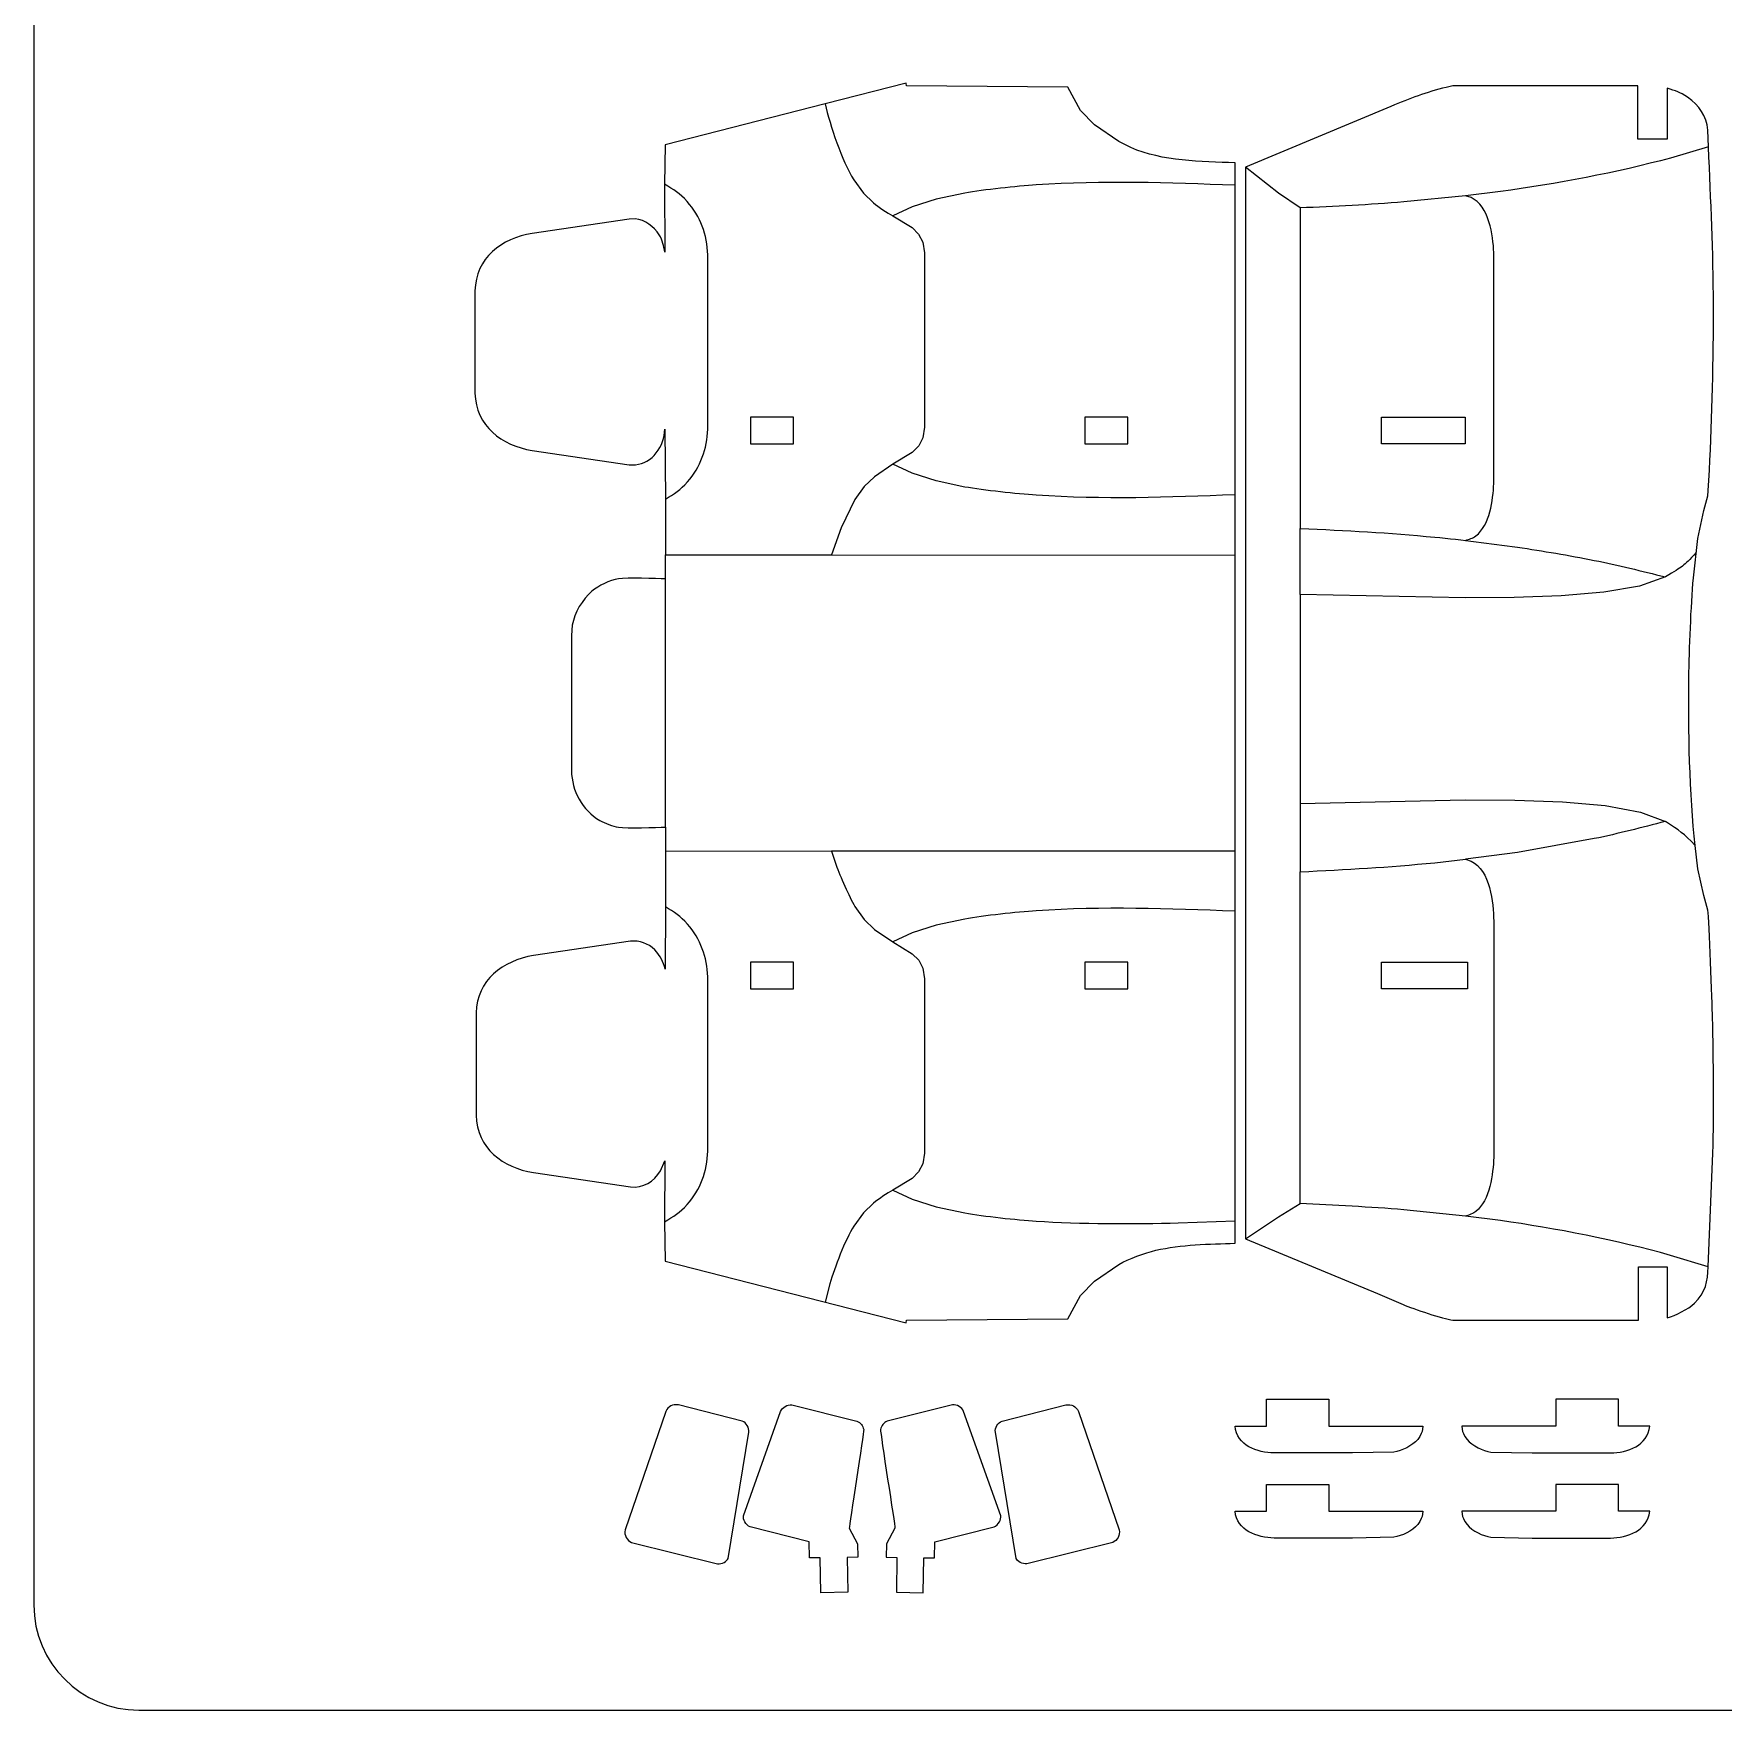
# Model space of a CAD drawing. Header units: centimetres. Extents: x -115 to 36, y 62 to 130.
# Drawn here: x -76.49 to -56.42, y 75.33 to 95.23 of the extents above; entities that cross this region are included whole.
import ezdxf

# ---------------------------------------------------------------- set-up
doc = ezdxf.new("R2010")
doc.units = ezdxf.units.CM
doc.header["$MEASUREMENT"] = 0
doc.layers.add('Camada 1', color=7, linetype='Continuous')

msp = doc.modelspace()

# ---------------------------------------------------------------- linework, layer by layer
at = {"layer": 'Camada 1', "lineweight": 9}
for points, knots in [([(-76.48531, 129.0524), (-76.48531, 129.73959), (-75.92308, 130.30186), (-75.23589, 130.30186), (-75.23589, 130.30186), (-75.23589, 130.30186), (-41.50117, 130.30186), (-41.50117, 130.30186), (-41.50117, 130.30186), (-40.81398, 130.30186), (-40.25171, 129.73959), (-40.25171, 129.0524), (-40.25171, 129.0524), (-40.25171, 129.0524), (-40.25171, 76.57619), (-40.25171, 76.57619), (-40.25171, 76.57619), (-40.25171, 75.88896), (-40.81398, 75.32674), (-41.50117, 75.32674), (-41.50117, 75.32674), (-41.50117, 75.32674), (-75.23589, 75.32674), (-75.23589, 75.32674), (-75.23589, 75.32674), (-75.92308, 75.32674), (-76.48531, 75.88896), (-76.48531, 76.57619), (-76.48531, 76.57619), (-76.48531, 76.57619), (-76.48531, 129.0524), (-76.48531, 129.0524)], [0, 0, 0, 0, 0.11111111, 0.11111111, 0.11111111, 0.11111111, 0.22222222, 0.22222222, 0.22222222, 0.22222222, 0.33333333, 0.33333333, 0.33333333, 0.33333333, 0.44444444, 0.44444444, 0.44444444, 0.44444444, 0.55555556, 0.55555556, 0.55555556, 0.55555556, 0.66666667, 0.66666667, 0.66666667, 0.66666667, 0.77777778, 0.77777778, 0.77777778, 0.77777778, 1, 1, 1, 1]), ([(-68.98219, 88.76035), (-69.09503, 88.76286), (-69.44041, 88.77798), (-69.54057, 88.76116), (-69.54057, 88.76116), (-69.6463, 88.74341), (-69.77511, 88.6821), (-69.85698, 88.6126), (-69.85698, 88.6126), (-69.9714, 88.51547), (-70.06237, 88.35833), (-70.0891, 88.21073), (-70.0891, 88.21073), (-70.0891, 88.21073), (-70.10018, 88.08835), (-70.10018, 88.08835), (-70.10018, 88.08835), (-70.10018, 88.08835), (-70.10018, 86.48426), (-70.10018, 86.48426), (-70.10018, 86.48426), (-70.09466, 86.23994), (-69.97168, 86.01549), (-69.76178, 85.89239), (-69.76178, 85.89239), (-69.70439, 85.85873), (-69.6061, 85.82249), (-69.54057, 85.81149), (-69.54057, 85.81149), (-69.44082, 85.79475), (-69.09467, 85.80976), (-68.98219, 85.81225), (-68.98219, 85.81225), (-68.98219, 85.81225), (-68.98279, 85.52908), (-68.98279, 85.52908), (-68.98279, 85.52908), (-68.98279, 85.52908), (-68.98418, 84.866), (-68.98418, 84.866), (-68.98418, 84.866), (-68.98418, 84.866), (-68.98587, 84.12434), (-68.98587, 84.12434), (-68.98587, 84.12434), (-69.01166, 84.21332), (-69.04039, 84.28487), (-69.10978, 84.35367), (-69.10978, 84.35367), (-69.19039, 84.43359), (-69.28732, 84.46763), (-69.39975, 84.45694), (-69.39975, 84.45694), (-69.39975, 84.45694), (-70.55008, 84.28753), (-70.55008, 84.28753), (-70.55008, 84.28753), (-70.91538, 84.22806), (-71.22267, 83.9974), (-71.23173, 83.60589), (-71.23173, 83.60589), (-71.23173, 83.60589), (-71.23173, 82.39157), (-71.23173, 82.39157), (-71.23173, 82.39157), (-71.22264, 81.9988), (-70.91379, 81.76914), (-70.55008, 81.70988), (-70.55008, 81.70988), (-70.55008, 81.70988), (-69.39975, 81.54047), (-69.39975, 81.54047), (-69.39975, 81.54047), (-69.24492, 81.52541), (-69.11853, 81.60224), (-69.04123, 81.73195), (-69.04123, 81.73195), (-69.04123, 81.73195), (-68.99162, 81.84909), (-68.99162, 81.84909), (-68.99162, 81.84909), (-68.99162, 81.84909), (-68.99361, 81.12663), (-68.99361, 81.12663), (-68.99361, 81.12663), (-68.99361, 81.12663), (-68.98702, 80.6577), (-68.98702, 80.6577), (-68.98702, 80.6577), (-68.98702, 80.6577), (-66.12446, 79.92539), (-66.12446, 79.92539), (-66.12446, 79.92539), (-66.12446, 79.92539), (-66.11829, 79.95846), (-66.11829, 79.95846), (-66.11829, 79.95846), (-66.11829, 79.95846), (-64.20536, 79.97423), (-64.20536, 79.97423), (-64.20536, 79.97423), (-64.20536, 79.97423), (-64.05228, 80.24919), (-64.05228, 80.24919), (-64.05228, 80.24919), (-64.05228, 80.24919), (-63.88905, 80.42198), (-63.88905, 80.42198), (-63.88905, 80.42198), (-63.88905, 80.42198), (-63.59751, 80.61998), (-63.59751, 80.61998), (-63.59751, 80.61998), (-63.47919, 80.68913), (-63.29135, 80.75623), (-63.15682, 80.78803), (-63.15682, 80.78803), (-62.86785, 80.85633), (-62.51589, 80.86199), (-62.21801, 80.871), (-62.21801, 80.871), (-62.21801, 80.871), (-62.21814, 84.81394), (-62.21814, 84.81394), (-62.21814, 84.81394), (-62.21814, 84.81394), (-62.21814, 85.52773), (-62.21814, 85.52773), (-62.21814, 85.52773), (-62.21814, 85.52773), (-62.21814, 89.75866), (-62.21814, 89.75866), (-62.21814, 89.75866), (-62.21814, 89.75866), (-62.21814, 93.43362), (-62.21814, 93.43362), (-62.21814, 93.43362), (-62.21814, 93.43362), (-62.21801, 93.7016), (-62.21801, 93.7016), (-62.21801, 93.7016), (-62.62365, 93.71377), (-63.07638, 93.71708), (-63.45428, 93.88145), (-63.45428, 93.88145), (-63.45428, 93.88145), (-63.59751, 93.95263), (-63.59751, 93.95263), (-63.59751, 93.95263), (-63.59751, 93.95263), (-63.88905, 94.15062), (-63.88905, 94.15062), (-63.88905, 94.15062), (-63.88905, 94.15062), (-64.05228, 94.32341), (-64.05228, 94.32341), (-64.05228, 94.32341), (-64.05228, 94.32341), (-64.20536, 94.59833), (-64.20536, 94.59833), (-64.20536, 94.59833), (-64.20536, 94.59833), (-66.11829, 94.61415), (-66.11829, 94.61415), (-66.11829, 94.61415), (-66.11829, 94.61415), (-66.12446, 94.64726), (-66.12446, 94.64726), (-66.12446, 94.64726), (-66.12446, 94.64726), (-67.0875, 94.40084), (-67.0875, 94.40084), (-67.0875, 94.40084), (-67.0875, 94.40084), (-68.98702, 93.91491), (-68.98702, 93.91491), (-68.98702, 93.91491), (-68.98702, 93.91491), (-68.99361, 93.44593), (-68.99361, 93.44593), (-68.99361, 93.44593), (-68.99361, 93.44593), (-68.99141, 92.63792), (-68.99141, 92.63792), (-68.99141, 92.63792), (-69.00338, 92.71568), (-69.01496, 92.7749), (-69.05869, 92.84606), (-69.05869, 92.84606), (-69.11832, 92.9431), (-69.22627, 93.0252), (-69.34182, 93.0345), (-69.34182, 93.0345), (-69.34182, 93.0345), (-69.41396, 93.03213), (-69.41396, 93.03213), (-69.41396, 93.03213), (-69.41396, 93.03213), (-70.56429, 92.86272), (-70.56429, 92.86272), (-70.56429, 92.86272), (-70.92957, 92.80322), (-71.23693, 92.57258), (-71.24599, 92.18103), (-71.24599, 92.18103), (-71.24599, 92.18103), (-71.24599, 90.96676), (-71.24599, 90.96676), (-71.24599, 90.96676), (-71.23691, 90.57404), (-70.92808, 90.3443), (-70.56429, 90.28507), (-70.56429, 90.28507), (-70.56429, 90.28507), (-69.41396, 90.11566), (-69.41396, 90.11566), (-69.41396, 90.11566), (-69.31126, 90.10668), (-69.22096, 90.13293), (-69.14247, 90.20163), (-69.14247, 90.20163), (-69.07119, 90.26402), (-69.01385, 90.36914), (-68.99729, 90.46221), (-68.99729, 90.46221), (-68.99729, 90.46221), (-68.99036, 90.53922), (-68.99036, 90.53922), (-68.99036, 90.53922), (-68.99036, 90.53922), (-68.98418, 89.7066), (-68.98418, 89.7066), (-68.98418, 89.7066), (-68.98418, 89.7066), (-68.98279, 89.04483), (-68.98279, 89.04483)], [0, 0, 0, 0, 0.01666667, 0.01666667, 0.01666667, 0.01666667, 0.03333333, 0.03333333, 0.03333333, 0.03333333, 0.05, 0.05, 0.05, 0.05, 0.06666667, 0.06666667, 0.06666667, 0.06666667, 0.08333333, 0.08333333, 0.08333333, 0.08333333, 0.1, 0.1, 0.1, 0.1, 0.11666667, 0.11666667, 0.11666667, 0.11666667, 0.13333333, 0.13333333, 0.13333333, 0.13333333, 0.15, 0.15, 0.15, 0.15, 0.16666667, 0.16666667, 0.16666667, 0.16666667, 0.18333333, 0.18333333, 0.18333333, 0.18333333, 0.2, 0.2, 0.2, 0.2, 0.21666667, 0.21666667, 0.21666667, 0.21666667, 0.23333333, 0.23333333, 0.23333333, 0.23333333, 0.25, 0.25, 0.25, 0.25, 0.26666667, 0.26666667, 0.26666667, 0.26666667, 0.28333333, 0.28333333, 0.28333333, 0.28333333, 0.3, 0.3, 0.3, 0.3, 0.31666667, 0.31666667, 0.31666667, 0.31666667, 0.33333333, 0.33333333, 0.33333333, 0.33333333, 0.35, 0.35, 0.35, 0.35, 0.36666667, 0.36666667, 0.36666667, 0.36666667, 0.38333333, 0.38333333, 0.38333333, 0.38333333, 0.4, 0.4, 0.4, 0.4, 0.41666667, 0.41666667, 0.41666667, 0.41666667, 0.43333333, 0.43333333, 0.43333333, 0.43333333, 0.45, 0.45, 0.45, 0.45, 0.46666667, 0.46666667, 0.46666667, 0.46666667, 0.48333333, 0.48333333, 0.48333333, 0.48333333, 0.5, 0.5, 0.5, 0.5, 0.51666667, 0.51666667, 0.51666667, 0.51666667, 0.53333333, 0.53333333, 0.53333333, 0.53333333, 0.55, 0.55, 0.55, 0.55, 0.56666667, 0.56666667, 0.56666667, 0.56666667, 0.58333333, 0.58333333, 0.58333333, 0.58333333, 0.6, 0.6, 0.6, 0.6, 0.61666667, 0.61666667, 0.61666667, 0.61666667, 0.63333333, 0.63333333, 0.63333333, 0.63333333, 0.65, 0.65, 0.65, 0.65, 0.66666667, 0.66666667, 0.66666667, 0.66666667, 0.68333333, 0.68333333, 0.68333333, 0.68333333, 0.7, 0.7, 0.7, 0.7, 0.71666667, 0.71666667, 0.71666667, 0.71666667, 0.73333333, 0.73333333, 0.73333333, 0.73333333, 0.75, 0.75, 0.75, 0.75, 0.76666667, 0.76666667, 0.76666667, 0.76666667, 0.78333333, 0.78333333, 0.78333333, 0.78333333, 0.8, 0.8, 0.8, 0.8, 0.81666667, 0.81666667, 0.81666667, 0.81666667, 0.83333333, 0.83333333, 0.83333333, 0.83333333, 0.85, 0.85, 0.85, 0.85, 0.86666667, 0.86666667, 0.86666667, 0.86666667, 0.88333333, 0.88333333, 0.88333333, 0.88333333, 0.9, 0.9, 0.9, 0.9, 0.91666667, 0.91666667, 0.91666667, 0.91666667, 0.93333333, 0.93333333, 0.93333333, 0.93333333, 0.95, 0.95, 0.95, 0.95, 0.96666667, 0.96666667, 0.96666667, 0.96666667, 1, 1, 1, 1]), ([(-62.09309, 80.92526), (-62.09309, 80.92526), (-62.09309, 93.64739), (-62.09309, 93.64739), (-62.09309, 93.64739), (-62.09309, 93.64739), (-60.36641, 94.36997), (-60.36641, 94.36997), (-60.36641, 94.36997), (-60.14355, 94.46656), (-59.94665, 94.53837), (-59.71051, 94.59613), (-59.71051, 94.59613), (-59.71051, 94.59613), (-59.63156, 94.61415), (-59.63156, 94.61415), (-59.63156, 94.61415), (-59.63156, 94.61415), (-57.43247, 94.61415), (-57.43247, 94.61415), (-57.43247, 94.61415), (-57.43247, 94.61415), (-57.43247, 93.98193), (-57.43247, 93.98193), (-57.43247, 93.98193), (-57.43247, 93.98193), (-57.08706, 93.98193), (-57.08706, 93.98193), (-57.08706, 93.98193), (-57.08706, 93.98193), (-57.08706, 94.5859), (-57.08706, 94.5859), (-57.08706, 94.5859), (-56.97948, 94.55279), (-56.93854, 94.54378), (-56.84284, 94.47848), (-56.84284, 94.47848), (-56.70557, 94.38477), (-56.61998, 94.25736), (-56.60277, 94.09002), (-56.60277, 94.09002), (-56.60277, 94.09002), (-56.59452, 93.8897), (-56.59452, 93.8897), (-56.59452, 93.8897), (-56.56797, 93.24395), (-56.53726, 92.65327), (-56.53595, 92.01082), (-56.53595, 92.01082), (-56.53464, 91.37146), (-56.54919, 90.6893), (-56.58429, 90.05121), (-56.58429, 90.05121), (-56.58429, 90.05121), (-56.60277, 89.74796), (-56.60277, 89.74796), (-56.60277, 89.74796), (-56.60277, 89.74796), (-56.64924, 89.5709), (-56.64924, 89.5709), (-56.64924, 89.5709), (-56.64924, 89.5709), (-56.72067, 89.23952), (-56.72067, 89.23952), (-56.72067, 89.23952), (-56.72067, 89.23952), (-56.77416, 88.77169), (-56.77416, 88.77169), (-56.77416, 88.77169), (-56.8036, 88.43955), (-56.82267, 87.92093), (-56.82741, 87.58511), (-56.82741, 87.58511), (-56.83574, 86.99426), (-56.82149, 86.1794), (-56.75289, 85.59459), (-56.75289, 85.59459), (-56.75289, 85.59459), (-56.72029, 85.31629), (-56.72029, 85.31629), (-56.72029, 85.31629), (-56.72029, 85.31629), (-56.64924, 85.0017), (-56.64924, 85.0017), (-56.64924, 85.0017), (-56.64924, 85.0017), (-56.60277, 84.82464), (-56.60277, 84.82464), (-56.60277, 84.82464), (-56.58539, 84.71596), (-56.55109, 83.72277), (-56.54691, 83.55032), (-56.54691, 83.55032), (-56.53481, 83.04924), (-56.52864, 82.43948), (-56.54285, 81.94052), (-56.54285, 81.94052), (-56.54285, 81.94052), (-56.59829, 80.59206), (-56.59829, 80.59206), (-56.59829, 80.59206), (-56.60542, 80.41832), (-56.62691, 80.28294), (-56.76122, 80.15818), (-56.76122, 80.15818), (-56.83781, 80.08701), (-56.98637, 80.0158), (-57.08634, 79.98383), (-57.08634, 79.98383), (-57.08634, 79.98383), (-57.08634, 80.59067), (-57.08634, 80.59067), (-57.08634, 80.59067), (-57.08634, 80.59067), (-57.42718, 80.59067), (-57.42718, 80.59067), (-57.42718, 80.59067), (-57.42718, 80.59067), (-57.42718, 79.95846), (-57.42718, 79.95846), (-57.42718, 79.95846), (-57.42718, 79.95846), (-59.63152, 79.95846), (-59.63152, 79.95846), (-59.63152, 79.95846), (-59.74667, 79.97144), (-60.10249, 80.09391), (-60.22242, 80.14216), (-60.22242, 80.14216), (-60.22242, 80.14216), (-60.52677, 80.27427), (-60.52677, 80.27427), (-60.52677, 80.27427), (-60.52677, 80.27427), (-62.09309, 80.92526), (-62.09309, 80.92526)], [0, 0, 0, 0, 0.02857143, 0.02857143, 0.02857143, 0.02857143, 0.05714286, 0.05714286, 0.05714286, 0.05714286, 0.08571429, 0.08571429, 0.08571429, 0.08571429, 0.11428571, 0.11428571, 0.11428571, 0.11428571, 0.14285714, 0.14285714, 0.14285714, 0.14285714, 0.17142857, 0.17142857, 0.17142857, 0.17142857, 0.2, 0.2, 0.2, 0.2, 0.22857143, 0.22857143, 0.22857143, 0.22857143, 0.25714286, 0.25714286, 0.25714286, 0.25714286, 0.28571429, 0.28571429, 0.28571429, 0.28571429, 0.31428571, 0.31428571, 0.31428571, 0.31428571, 0.34285714, 0.34285714, 0.34285714, 0.34285714, 0.37142857, 0.37142857, 0.37142857, 0.37142857, 0.4, 0.4, 0.4, 0.4, 0.42857143, 0.42857143, 0.42857143, 0.42857143, 0.45714286, 0.45714286, 0.45714286, 0.45714286, 0.48571429, 0.48571429, 0.48571429, 0.48571429, 0.51428571, 0.51428571, 0.51428571, 0.51428571, 0.54285714, 0.54285714, 0.54285714, 0.54285714, 0.57142857, 0.57142857, 0.57142857, 0.57142857, 0.6, 0.6, 0.6, 0.6, 0.62857143, 0.62857143, 0.62857143, 0.62857143, 0.65714286, 0.65714286, 0.65714286, 0.65714286, 0.68571429, 0.68571429, 0.68571429, 0.68571429, 0.71428571, 0.71428571, 0.71428571, 0.71428571, 0.74285714, 0.74285714, 0.74285714, 0.74285714, 0.77142857, 0.77142857, 0.77142857, 0.77142857, 0.8, 0.8, 0.8, 0.8, 0.82857143, 0.82857143, 0.82857143, 0.82857143, 0.85714286, 0.85714286, 0.85714286, 0.85714286, 0.88571429, 0.88571429, 0.88571429, 0.88571429, 0.91428571, 0.91428571, 0.91428571, 0.91428571, 0.94285714, 0.94285714, 0.94285714, 0.94285714, 1, 1, 1, 1]), ([(-67.46158, 90.68186), (-67.46158, 90.68186), (-67.46158, 90.36326), (-67.46158, 90.36326), (-67.46158, 90.36326), (-67.46158, 90.36326), (-67.97137, 90.36326), (-67.97137, 90.36326), (-67.97137, 90.36326), (-67.97137, 90.36326), (-67.97137, 90.68186), (-67.97137, 90.68186), (-67.97137, 90.68186), (-67.97137, 90.68186), (-67.46158, 90.68186), (-67.46158, 90.68186)], [0, 0, 0, 0, 0.2, 0.2, 0.2, 0.2, 0.4, 0.4, 0.4, 0.4, 0.6, 0.6, 0.6, 0.6, 1, 1, 1, 1]), ([(-63.49242, 90.68186), (-63.49242, 90.68186), (-63.49242, 90.36326), (-63.49242, 90.36326), (-63.49242, 90.36326), (-63.49242, 90.36326), (-64.00221, 90.36326), (-64.00221, 90.36326), (-64.00221, 90.36326), (-64.00221, 90.36326), (-64.00221, 90.68186), (-64.00221, 90.68186), (-64.00221, 90.68186), (-64.00221, 90.68186), (-63.49242, 90.68186), (-63.49242, 90.68186)], [0, 0, 0, 0, 0.2, 0.2, 0.2, 0.2, 0.4, 0.4, 0.4, 0.4, 0.6, 0.6, 0.6, 0.6, 1, 1, 1, 1]), ([(-59.48579, 90.36326), (-59.48579, 90.36326), (-59.48579, 90.68186), (-59.48579, 90.68186), (-59.48579, 90.68186), (-59.48579, 90.68186), (-60.47737, 90.68186), (-60.47737, 90.68186), (-60.47737, 90.68186), (-60.47737, 90.68186), (-60.47737, 90.36326), (-60.47737, 90.36326), (-60.47737, 90.36326), (-60.47737, 90.36326), (-59.48579, 90.36326), (-59.48579, 90.36326)], [0, 0, 0, 0, 0.2, 0.2, 0.2, 0.2, 0.4, 0.4, 0.4, 0.4, 0.6, 0.6, 0.6, 0.6, 1, 1, 1, 1]), ([(-67.46158, 83.89078), (-67.46158, 83.89078), (-67.97137, 83.89078), (-67.97137, 83.89078), (-67.97137, 83.89078), (-67.97137, 83.89078), (-67.97137, 84.20939), (-67.97137, 84.20939), (-67.97137, 84.20939), (-67.97137, 84.20939), (-67.46158, 84.20939), (-67.46158, 84.20939), (-67.46158, 84.20939), (-67.46158, 84.20939), (-67.46158, 83.89078), (-67.46158, 83.89078)], [0, 0, 0, 0, 0.2, 0.2, 0.2, 0.2, 0.4, 0.4, 0.4, 0.4, 0.6, 0.6, 0.6, 0.6, 1, 1, 1, 1]), ([(-64.00221, 83.89078), (-64.00221, 83.89078), (-64.00221, 84.20939), (-64.00221, 84.20939), (-64.00221, 84.20939), (-64.00221, 84.20939), (-63.49242, 84.20939), (-63.49242, 84.20939), (-63.49242, 84.20939), (-63.49242, 84.20939), (-63.49242, 83.89078), (-63.49242, 83.89078), (-63.49242, 83.89078), (-63.49242, 83.89078), (-64.00221, 83.89078), (-64.00221, 83.89078)], [0, 0, 0, 0, 0.2, 0.2, 0.2, 0.2, 0.4, 0.4, 0.4, 0.4, 0.6, 0.6, 0.6, 0.6, 1, 1, 1, 1]), ([(-60.47737, 83.89078), (-60.47737, 83.89078), (-59.45784, 83.89078), (-59.45784, 83.89078), (-59.45784, 83.89078), (-59.45784, 83.89078), (-59.45784, 84.20939), (-59.45784, 84.20939), (-59.45784, 84.20939), (-59.45784, 84.20939), (-60.47737, 84.20939), (-60.47737, 84.20939), (-60.47737, 84.20939), (-60.47737, 84.20939), (-60.47737, 83.89078), (-60.47737, 83.89078)], [0, 0, 0, 0, 0.2, 0.2, 0.2, 0.2, 0.4, 0.4, 0.4, 0.4, 0.6, 0.6, 0.6, 0.6, 1, 1, 1, 1]), ([(-68.36506, 77.06421), (-68.36506, 77.06421), (-69.3865, 77.31976), (-69.3865, 77.31976), (-69.3865, 77.31976), (-69.4377, 77.34194), (-69.47798, 77.40456), (-69.46334, 77.46925), (-69.46334, 77.46925), (-69.46334, 77.46925), (-68.97934, 78.87399), (-68.97934, 78.87399), (-68.97934, 78.87399), (-68.94923, 78.93603), (-68.89781, 78.96094), (-68.82985, 78.95083), (-68.82985, 78.95083), (-68.82985, 78.95083), (-68.07213, 78.76011), (-68.07213, 78.76011), (-68.07213, 78.76011), (-68.02096, 78.73989), (-67.98649, 78.68162), (-67.99229, 78.62703), (-67.99229, 78.62703), (-67.99229, 78.62703), (-68.23908, 77.12895), (-68.23908, 77.12895), (-68.23908, 77.12895), (-68.25291, 77.09631), (-68.31207, 77.05812), (-68.36506, 77.06421)], [0, 0, 0, 0, 0.11111111, 0.11111111, 0.11111111, 0.11111111, 0.22222222, 0.22222222, 0.22222222, 0.22222222, 0.33333333, 0.33333333, 0.33333333, 0.33333333, 0.44444444, 0.44444444, 0.44444444, 0.44444444, 0.55555556, 0.55555556, 0.55555556, 0.55555556, 0.66666667, 0.66666667, 0.66666667, 0.66666667, 0.77777778, 0.77777778, 0.77777778, 0.77777778, 1, 1, 1, 1]), ([(-67.97634, 77.50283), (-67.97634, 77.50283), (-67.27423, 77.32479), (-67.27423, 77.32479), (-67.27423, 77.32479), (-67.27423, 77.32479), (-67.27127, 77.13559), (-67.27127, 77.13559), (-67.27127, 77.13559), (-67.27127, 77.13559), (-67.14385, 77.13767), (-67.14385, 77.13767), (-67.14385, 77.13767), (-67.14385, 77.13767), (-67.13692, 76.7218), (-67.13692, 76.7218), (-67.13692, 76.7218), (-67.13692, 76.7218), (-66.81836, 76.72709), (-66.81836, 76.72709), (-66.81836, 76.72709), (-66.81836, 76.72709), (-66.82402, 77.14025), (-66.82402, 77.14025), (-66.82402, 77.14025), (-66.82402, 77.14025), (-66.69656, 77.14376), (-66.69656, 77.14376), (-66.69656, 77.14376), (-66.69656, 77.14376), (-66.70041, 77.30285), (-66.70041, 77.30285), (-66.70041, 77.30285), (-66.70041, 77.30285), (-66.79983, 77.48714), (-66.79983, 77.48714), (-66.79983, 77.48714), (-66.80381, 77.50972), (-66.62138, 78.62546), (-66.62878, 78.6598), (-66.62878, 78.6598), (-66.63795, 78.70209), (-66.66684, 78.74332), (-66.70802, 78.7596), (-66.70802, 78.7596), (-66.70802, 78.7596), (-67.48203, 78.95328), (-67.48203, 78.95328), (-67.48203, 78.95328), (-67.53933, 78.95793), (-67.59169, 78.9252), (-67.61511, 78.87344), (-67.61511, 78.87344), (-67.61511, 78.87344), (-68.05614, 77.63591), (-68.05614, 77.63591), (-68.05614, 77.63591), (-68.06485, 77.59189), (-68.03001, 77.52617), (-67.97634, 77.50283)], [0, 0, 0, 0, 0.0625, 0.0625, 0.0625, 0.0625, 0.125, 0.125, 0.125, 0.125, 0.1875, 0.1875, 0.1875, 0.1875, 0.25, 0.25, 0.25, 0.25, 0.3125, 0.3125, 0.3125, 0.3125, 0.375, 0.375, 0.375, 0.375, 0.4375, 0.4375, 0.4375, 0.4375, 0.5, 0.5, 0.5, 0.5, 0.5625, 0.5625, 0.5625, 0.5625, 0.625, 0.625, 0.625, 0.625, 0.6875, 0.6875, 0.6875, 0.6875, 0.75, 0.75, 0.75, 0.75, 0.8125, 0.8125, 0.8125, 0.8125, 0.875, 0.875, 0.875, 0.875, 1, 1, 1, 1]), ([(-65.08077, 77.50283), (-65.08077, 77.50283), (-65.78288, 77.32479), (-65.78288, 77.32479), (-65.78288, 77.32479), (-65.78288, 77.32479), (-65.78584, 77.13559), (-65.78584, 77.13559), (-65.78584, 77.13559), (-65.78584, 77.13559), (-65.91326, 77.13767), (-65.91326, 77.13767), (-65.91326, 77.13767), (-65.91326, 77.13767), (-65.92019, 76.7218), (-65.92019, 76.7218), (-65.92019, 76.7218), (-65.92019, 76.7218), (-66.23875, 76.72709), (-66.23875, 76.72709), (-66.23875, 76.72709), (-66.23875, 76.72709), (-66.23309, 77.14025), (-66.23309, 77.14025), (-66.23309, 77.14025), (-66.23309, 77.14025), (-66.36055, 77.14376), (-66.36055, 77.14376), (-66.36055, 77.14376), (-66.36055, 77.14376), (-66.3567, 77.30285), (-66.3567, 77.30285), (-66.3567, 77.30285), (-66.3567, 77.30285), (-66.25728, 77.48714), (-66.25728, 77.48714), (-66.25728, 77.48714), (-66.2533, 77.50972), (-66.43573, 78.62546), (-66.42833, 78.6598), (-66.42833, 78.6598), (-66.41916, 78.70209), (-66.39027, 78.74332), (-66.34909, 78.7596), (-66.34909, 78.7596), (-66.34909, 78.7596), (-65.57508, 78.95328), (-65.57508, 78.95328), (-65.57508, 78.95328), (-65.51778, 78.95793), (-65.46542, 78.9252), (-65.442, 78.87344), (-65.442, 78.87344), (-65.442, 78.87344), (-65.00097, 77.63591), (-65.00097, 77.63591), (-65.00097, 77.63591), (-64.99226, 77.59189), (-65.0271, 77.52617), (-65.08077, 77.50283)], [0, 0, 0, 0, 0.0625, 0.0625, 0.0625, 0.0625, 0.125, 0.125, 0.125, 0.125, 0.1875, 0.1875, 0.1875, 0.1875, 0.25, 0.25, 0.25, 0.25, 0.3125, 0.3125, 0.3125, 0.3125, 0.375, 0.375, 0.375, 0.375, 0.4375, 0.4375, 0.4375, 0.4375, 0.5, 0.5, 0.5, 0.5, 0.5625, 0.5625, 0.5625, 0.5625, 0.625, 0.625, 0.625, 0.625, 0.6875, 0.6875, 0.6875, 0.6875, 0.75, 0.75, 0.75, 0.75, 0.8125, 0.8125, 0.8125, 0.8125, 0.875, 0.875, 0.875, 0.875, 1, 1, 1, 1]), ([(-64.69205, 77.06421), (-64.69205, 77.06421), (-63.67061, 77.31976), (-63.67061, 77.31976), (-63.67061, 77.31976), (-63.61941, 77.34194), (-63.57913, 77.40456), (-63.59377, 77.46925), (-63.59377, 77.46925), (-63.59377, 77.46925), (-64.07777, 78.87399), (-64.07777, 78.87399), (-64.07777, 78.87399), (-64.10788, 78.93603), (-64.1593, 78.96094), (-64.22726, 78.95083), (-64.22726, 78.95083), (-64.22726, 78.95083), (-64.98498, 78.76011), (-64.98498, 78.76011), (-64.98498, 78.76011), (-65.03615, 78.73989), (-65.07062, 78.68162), (-65.06482, 78.62703), (-65.06482, 78.62703), (-65.06482, 78.62703), (-64.81803, 77.12895), (-64.81803, 77.12895), (-64.81803, 77.12895), (-64.8042, 77.09631), (-64.74504, 77.05812), (-64.69205, 77.06421)], [0, 0, 0, 0, 0.11111111, 0.11111111, 0.11111111, 0.11111111, 0.22222222, 0.22222222, 0.22222222, 0.22222222, 0.33333333, 0.33333333, 0.33333333, 0.33333333, 0.44444444, 0.44444444, 0.44444444, 0.44444444, 0.55555556, 0.55555556, 0.55555556, 0.55555556, 0.66666667, 0.66666667, 0.66666667, 0.66666667, 0.77777778, 0.77777778, 0.77777778, 0.77777778, 1, 1, 1, 1]), ([(-60.02202, 78.57839), (-59.99456, 78.63383), (-59.99249, 78.63891), (-59.98662, 78.70031), (-59.98662, 78.70031), (-59.98662, 78.70031), (-61.1024, 78.70031), (-61.1024, 78.70031), (-61.1024, 78.70031), (-61.1024, 78.70031), (-61.1024, 79.01891), (-61.1024, 79.01891), (-61.1024, 79.01891), (-61.1024, 79.01891), (-61.84622, 79.01891), (-61.84622, 79.01891), (-61.84622, 79.01891), (-61.84622, 79.01891), (-61.84622, 78.70031), (-61.84622, 78.70031), (-61.84622, 78.70031), (-61.84622, 78.70031), (-62.21814, 78.70031), (-62.21814, 78.70031), (-62.21814, 78.70031), (-62.19614, 78.46961), (-61.95275, 78.38394), (-61.75327, 78.38171), (-61.75327, 78.38171), (-61.75327, 78.38171), (-60.82343, 78.38171), (-60.82343, 78.38171), (-60.82343, 78.38171), (-60.82343, 78.38171), (-60.33119, 78.39258), (-60.33119, 78.39258), (-60.33119, 78.39258), (-60.23975, 78.40392), (-60.11177, 78.46609), (-60.04891, 78.54101), (-60.04891, 78.54101), (-60.04891, 78.54101), (-60.02202, 78.57839), (-60.02202, 78.57839)], [0, 0, 0, 0, 0.08333333, 0.08333333, 0.08333333, 0.08333333, 0.16666667, 0.16666667, 0.16666667, 0.16666667, 0.25, 0.25, 0.25, 0.25, 0.33333333, 0.33333333, 0.33333333, 0.33333333, 0.41666667, 0.41666667, 0.41666667, 0.41666667, 0.5, 0.5, 0.5, 0.5, 0.58333333, 0.58333333, 0.58333333, 0.58333333, 0.66666667, 0.66666667, 0.66666667, 0.66666667, 0.75, 0.75, 0.75, 0.75, 0.83333333, 0.83333333, 0.83333333, 0.83333333, 1, 1, 1, 1]), ([(-59.48928, 78.57839), (-59.51674, 78.63383), (-59.51881, 78.63891), (-59.52468, 78.70031), (-59.52468, 78.70031), (-59.52468, 78.70031), (-58.4089, 78.70031), (-58.4089, 78.70031), (-58.4089, 78.70031), (-58.4089, 78.70031), (-58.4089, 79.01891), (-58.4089, 79.01891), (-58.4089, 79.01891), (-58.4089, 79.01891), (-57.66508, 79.01891), (-57.66508, 79.01891), (-57.66508, 79.01891), (-57.66508, 79.01891), (-57.66508, 78.70031), (-57.66508, 78.70031), (-57.66508, 78.70031), (-57.66508, 78.70031), (-57.29316, 78.70031), (-57.29316, 78.70031), (-57.29316, 78.70031), (-57.31516, 78.46961), (-57.55855, 78.38394), (-57.75803, 78.38171), (-57.75803, 78.38171), (-57.75803, 78.38171), (-58.68787, 78.38171), (-58.68787, 78.38171), (-58.68787, 78.38171), (-58.68787, 78.38171), (-59.18011, 78.39258), (-59.18011, 78.39258), (-59.18011, 78.39258), (-59.27155, 78.40392), (-59.39953, 78.46609), (-59.46239, 78.54101), (-59.46239, 78.54101), (-59.46239, 78.54101), (-59.48928, 78.57839), (-59.48928, 78.57839)], [0, 0, 0, 0, 0.08333333, 0.08333333, 0.08333333, 0.08333333, 0.16666667, 0.16666667, 0.16666667, 0.16666667, 0.25, 0.25, 0.25, 0.25, 0.33333333, 0.33333333, 0.33333333, 0.33333333, 0.41666667, 0.41666667, 0.41666667, 0.41666667, 0.5, 0.5, 0.5, 0.5, 0.58333333, 0.58333333, 0.58333333, 0.58333333, 0.66666667, 0.66666667, 0.66666667, 0.66666667, 0.75, 0.75, 0.75, 0.75, 0.83333333, 0.83333333, 0.83333333, 0.83333333, 1, 1, 1, 1]), ([(-60.02202, 77.56777), (-59.99457, 77.62318), (-59.9925, 77.62831), (-59.98662, 77.68969), (-59.98662, 77.68969), (-59.98662, 77.68969), (-61.1024, 77.68969), (-61.1024, 77.68969), (-61.1024, 77.68969), (-61.1024, 77.68969), (-61.1024, 78.00829), (-61.1024, 78.00829), (-61.1024, 78.00829), (-61.1024, 78.00829), (-61.84622, 78.00829), (-61.84622, 78.00829), (-61.84622, 78.00829), (-61.84622, 78.00829), (-61.84622, 77.68969), (-61.84622, 77.68969), (-61.84622, 77.68969), (-61.84622, 77.68969), (-62.21814, 77.68969), (-62.21814, 77.68969), (-62.21814, 77.68969), (-62.19611, 77.45902), (-61.95277, 77.37334), (-61.75327, 77.37108), (-61.75327, 77.37108), (-61.75327, 77.37108), (-60.82343, 77.37108), (-60.82343, 77.37108), (-60.82343, 77.37108), (-60.82343, 77.37108), (-60.33119, 77.38195), (-60.33119, 77.38195), (-60.33119, 77.38195), (-60.23973, 77.39333), (-60.11177, 77.4555), (-60.04891, 77.53039), (-60.04891, 77.53039), (-60.04891, 77.53039), (-60.02202, 77.56777), (-60.02202, 77.56777)], [0, 0, 0, 0, 0.08333333, 0.08333333, 0.08333333, 0.08333333, 0.16666667, 0.16666667, 0.16666667, 0.16666667, 0.25, 0.25, 0.25, 0.25, 0.33333333, 0.33333333, 0.33333333, 0.33333333, 0.41666667, 0.41666667, 0.41666667, 0.41666667, 0.5, 0.5, 0.5, 0.5, 0.58333333, 0.58333333, 0.58333333, 0.58333333, 0.66666667, 0.66666667, 0.66666667, 0.66666667, 0.75, 0.75, 0.75, 0.75, 0.83333333, 0.83333333, 0.83333333, 0.83333333, 1, 1, 1, 1]), ([(-59.48928, 77.56777), (-59.51673, 77.62318), (-59.5188, 77.62831), (-59.52468, 77.68969), (-59.52468, 77.68969), (-59.52468, 77.68969), (-58.4089, 77.68969), (-58.4089, 77.68969), (-58.4089, 77.68969), (-58.4089, 77.68969), (-58.4089, 78.00829), (-58.4089, 78.00829), (-58.4089, 78.00829), (-58.4089, 78.00829), (-57.66508, 78.00829), (-57.66508, 78.00829), (-57.66508, 78.00829), (-57.66508, 78.00829), (-57.66508, 77.68969), (-57.66508, 77.68969), (-57.66508, 77.68969), (-57.66508, 77.68969), (-57.29316, 77.68969), (-57.29316, 77.68969), (-57.29316, 77.68969), (-57.31519, 77.45902), (-57.55853, 77.37334), (-57.75803, 77.37108), (-57.75803, 77.37108), (-57.75803, 77.37108), (-58.68787, 77.37108), (-58.68787, 77.37108), (-58.68787, 77.37108), (-58.68787, 77.37108), (-59.18011, 77.38195), (-59.18011, 77.38195), (-59.18011, 77.38195), (-59.27157, 77.39333), (-59.39953, 77.4555), (-59.46239, 77.53039), (-59.46239, 77.53039), (-59.46239, 77.53039), (-59.48928, 77.56777), (-59.48928, 77.56777)], [0, 0, 0, 0, 0.08333333, 0.08333333, 0.08333333, 0.08333333, 0.16666667, 0.16666667, 0.16666667, 0.16666667, 0.25, 0.25, 0.25, 0.25, 0.33333333, 0.33333333, 0.33333333, 0.33333333, 0.41666667, 0.41666667, 0.41666667, 0.41666667, 0.5, 0.5, 0.5, 0.5, 0.58333333, 0.58333333, 0.58333333, 0.58333333, 0.66666667, 0.66666667, 0.66666667, 0.66666667, 0.75, 0.75, 0.75, 0.75, 0.83333333, 0.83333333, 0.83333333, 0.83333333, 1, 1, 1, 1])]:
    msp.add_open_spline(points, degree=3, knots=knots, dxfattribs=at)
at = {"layer": 'Camada 1', "color": 140, "lineweight": 9}
for points, knots in [([(-67.0875, 94.40084), (-67.02616, 94.14548), (-66.88975, 93.72627), (-66.74445, 93.49671), (-66.74445, 93.49671), (-66.74445, 93.49671), (-66.6326, 93.34151), (-66.6326, 93.34151), (-66.6326, 93.34151), (-66.6326, 93.34151), (-66.51149, 93.22357), (-66.51149, 93.22357), (-66.51149, 93.22357), (-66.45288, 93.17418), (-66.3491, 93.11041), (-66.28148, 93.06985)], [0, 0, 0, 0, 0.2, 0.2, 0.2, 0.2, 0.4, 0.4, 0.4, 0.4, 0.6, 0.6, 0.6, 0.6, 1, 1, 1, 1]), ([(-56.59452, 93.8897), (-56.59452, 93.8897), (-57.04447, 93.7578), (-57.04447, 93.7578), (-57.04447, 93.7578), (-57.67758, 93.58527), (-58.4165, 93.4472), (-59.06688, 93.35864), (-59.06688, 93.35864), (-59.06688, 93.35864), (-59.47987, 93.30785), (-59.47987, 93.30785)], [0, 0, 0, 0, 0.25, 0.25, 0.25, 0.25, 0.5, 0.5, 0.5, 0.5, 1, 1, 1, 1]), ([(-61.44549, 93.16475), (-61.44549, 93.16475), (-61.70328, 93.33881), (-61.70328, 93.33881), (-61.70328, 93.33881), (-61.70328, 93.33881), (-62.09309, 93.64739), (-62.09309, 93.64739)], [0, 0, 0, 0, 0.33333333, 0.33333333, 0.33333333, 0.33333333, 1, 1, 1, 1]), ([(-68.98418, 89.7066), (-68.87931, 89.76906), (-68.80545, 89.81671), (-68.72127, 89.9117), (-68.72127, 89.9117), (-68.56433, 90.0888), (-68.48861, 90.30464), (-68.48112, 90.53922), (-68.48112, 90.53922), (-68.48112, 90.53922), (-68.48112, 92.60857), (-68.48112, 92.60857), (-68.48112, 92.60857), (-68.48878, 92.84567), (-68.56609, 93.06371), (-68.72597, 93.24133), (-68.72597, 93.24133), (-68.81186, 93.33675), (-68.8869, 93.38405), (-68.99361, 93.44593)], [0, 0, 0, 0, 0.16666667, 0.16666667, 0.16666667, 0.16666667, 0.33333333, 0.33333333, 0.33333333, 0.33333333, 0.5, 0.5, 0.5, 0.5, 0.66666667, 0.66666667, 0.66666667, 0.66666667, 1, 1, 1, 1]), ([(-62.21814, 93.43362), (-63.00507, 93.46429), (-63.7882, 93.49253), (-64.57953, 93.43857), (-64.57953, 93.43857), (-64.80668, 93.42308), (-65.20419, 93.38119), (-65.42695, 93.34105), (-65.42695, 93.34105), (-65.42695, 93.34105), (-65.76733, 93.2673), (-65.76733, 93.2673), (-65.76733, 93.2673), (-65.76733, 93.2673), (-66.05219, 93.17693), (-66.05219, 93.17693), (-66.05219, 93.17693), (-66.05219, 93.17693), (-66.28148, 93.06985), (-66.28148, 93.06985), (-66.28148, 93.06985), (-66.28148, 93.06985), (-66.0538, 92.9311), (-66.0538, 92.9311), (-66.0538, 92.9311), (-66.0538, 92.9311), (-65.97611, 92.85473), (-65.97611, 92.85473), (-65.97611, 92.85473), (-65.97611, 92.85473), (-65.92507, 92.75785), (-65.92507, 92.75785), (-65.92507, 92.75785), (-65.92507, 92.75785), (-65.90676, 92.63077), (-65.90676, 92.63077), (-65.90676, 92.63077), (-65.90676, 92.63077), (-65.90676, 90.56142), (-65.90676, 90.56142), (-65.90676, 90.56142), (-65.90676, 90.56142), (-65.92473, 90.43473), (-65.92473, 90.43473), (-65.92473, 90.43473), (-65.92473, 90.43473), (-65.97489, 90.33844), (-65.97489, 90.33844), (-65.97489, 90.33844), (-65.97489, 90.33844), (-66.05126, 90.26282), (-66.05126, 90.26282), (-66.05126, 90.26282), (-66.05126, 90.26282), (-66.28148, 90.12243), (-66.28148, 90.12243)], [0, 0, 0, 0, 0.06666667, 0.06666667, 0.06666667, 0.06666667, 0.13333333, 0.13333333, 0.13333333, 0.13333333, 0.2, 0.2, 0.2, 0.2, 0.26666667, 0.26666667, 0.26666667, 0.26666667, 0.33333333, 0.33333333, 0.33333333, 0.33333333, 0.4, 0.4, 0.4, 0.4, 0.46666667, 0.46666667, 0.46666667, 0.46666667, 0.53333333, 0.53333333, 0.53333333, 0.53333333, 0.6, 0.6, 0.6, 0.6, 0.66666667, 0.66666667, 0.66666667, 0.66666667, 0.73333333, 0.73333333, 0.73333333, 0.73333333, 0.8, 0.8, 0.8, 0.8, 0.86666667, 0.86666667, 0.86666667, 0.86666667, 1, 1, 1, 1]), ([(-59.47987, 89.2172), (-59.43615, 89.23095), (-59.39776, 89.24147), (-59.35766, 89.27145), (-59.35766, 89.27145), (-59.19411, 89.39373), (-59.1523, 89.70314), (-59.14516, 89.89102), (-59.14516, 89.89102), (-59.14516, 89.89102), (-59.14516, 92.63407), (-59.14516, 92.63407), (-59.14516, 92.63407), (-59.15293, 92.83856), (-59.19949, 93.19164), (-59.41534, 93.28755), (-59.41534, 93.28755), (-59.41534, 93.28755), (-59.47987, 93.30785), (-59.47987, 93.30785), (-59.47987, 93.30785), (-59.47987, 93.30785), (-60.21167, 93.23605), (-60.21167, 93.23605), (-60.21167, 93.23605), (-60.61989, 93.20185), (-61.03633, 93.18379), (-61.44549, 93.16475), (-61.44549, 93.16475), (-61.44549, 93.16475), (-61.44549, 89.35971), (-61.44549, 89.35971)], [0, 0, 0, 0, 0.11111111, 0.11111111, 0.11111111, 0.11111111, 0.22222222, 0.22222222, 0.22222222, 0.22222222, 0.33333333, 0.33333333, 0.33333333, 0.33333333, 0.44444444, 0.44444444, 0.44444444, 0.44444444, 0.55555556, 0.55555556, 0.55555556, 0.55555556, 0.66666667, 0.66666667, 0.66666667, 0.66666667, 0.77777778, 0.77777778, 0.77777778, 0.77777778, 1, 1, 1, 1]), ([(-62.21814, 89.75866), (-63.00561, 89.72796), (-63.7876, 89.69976), (-64.57953, 89.75371), (-64.57953, 89.75371), (-64.80692, 89.7692), (-65.20396, 89.81101), (-65.42695, 89.85119), (-65.42695, 89.85119), (-65.42695, 89.85119), (-65.76733, 89.92494), (-65.76733, 89.92494), (-65.76733, 89.92494), (-65.76733, 89.92494), (-66.05219, 90.01535), (-66.05219, 90.01535), (-66.05219, 90.01535), (-66.05219, 90.01535), (-66.28148, 90.12243), (-66.28148, 90.12243), (-66.28148, 90.12243), (-66.28148, 90.12243), (-66.50189, 89.97382), (-66.50189, 89.97382), (-66.50189, 89.97382), (-66.50189, 89.97382), (-66.62152, 89.8566), (-66.62152, 89.8566), (-66.62152, 89.8566), (-66.62152, 89.8566), (-66.73215, 89.70203), (-66.73215, 89.70203), (-66.73215, 89.70203), (-66.73215, 89.70203), (-66.89669, 89.36529), (-66.89669, 89.36529), (-66.89669, 89.36529), (-66.89669, 89.36529), (-67.01091, 89.04394), (-67.01091, 89.04394), (-67.01091, 89.04394), (-67.01091, 89.04394), (-62.21814, 89.04352), (-62.21814, 89.04352)], [0, 0, 0, 0, 0.08333333, 0.08333333, 0.08333333, 0.08333333, 0.16666667, 0.16666667, 0.16666667, 0.16666667, 0.25, 0.25, 0.25, 0.25, 0.33333333, 0.33333333, 0.33333333, 0.33333333, 0.41666667, 0.41666667, 0.41666667, 0.41666667, 0.5, 0.5, 0.5, 0.5, 0.58333333, 0.58333333, 0.58333333, 0.58333333, 0.66666667, 0.66666667, 0.66666667, 0.66666667, 0.75, 0.75, 0.75, 0.75, 0.83333333, 0.83333333, 0.83333333, 0.83333333, 1, 1, 1, 1]), ([(-58.86457, 89.13752), (-59.19357, 89.18012), (-59.51553, 89.2242), (-59.84592, 89.25585), (-59.84592, 89.25585), (-60.39597, 89.30854), (-60.89514, 89.33488), (-61.44549, 89.35971), (-61.44549, 89.35971), (-61.44549, 89.35971), (-61.44549, 88.57572), (-61.44549, 88.57572), (-61.44549, 88.57572), (-61.44549, 88.57572), (-59.4844, 88.5361), (-59.4844, 88.5361), (-59.4844, 88.5361), (-59.4844, 88.5361), (-58.90272, 88.53897), (-58.90272, 88.53897), (-58.90272, 88.53897), (-58.90272, 88.53897), (-58.34417, 88.55906), (-58.34417, 88.55906), (-58.34417, 88.55906), (-58.34417, 88.55906), (-57.83861, 88.60245), (-57.83861, 88.60245), (-57.83861, 88.60245), (-57.83861, 88.60245), (-57.41598, 88.67514), (-57.41598, 88.67514), (-57.41598, 88.67514), (-57.41598, 88.67514), (-57.10605, 88.78327), (-57.10605, 88.78327), (-57.10605, 88.78327), (-57.39231, 88.85465), (-57.66091, 88.92146), (-57.95131, 88.98004), (-57.95131, 88.98004), (-58.25661, 89.04163), (-58.5576, 89.0888), (-58.86457, 89.13752)], [0, 0, 0, 0, 0.08333333, 0.08333333, 0.08333333, 0.08333333, 0.16666667, 0.16666667, 0.16666667, 0.16666667, 0.25, 0.25, 0.25, 0.25, 0.33333333, 0.33333333, 0.33333333, 0.33333333, 0.41666667, 0.41666667, 0.41666667, 0.41666667, 0.5, 0.5, 0.5, 0.5, 0.58333333, 0.58333333, 0.58333333, 0.58333333, 0.66666667, 0.66666667, 0.66666667, 0.66666667, 0.75, 0.75, 0.75, 0.75, 0.83333333, 0.83333333, 0.83333333, 0.83333333, 1, 1, 1, 1]), ([(-61.44549, 86.09465), (-61.44549, 86.09465), (-59.48321, 86.13631), (-59.48321, 86.13631), (-59.48321, 86.13631), (-59.48321, 86.13631), (-58.89388, 86.13347), (-58.89388, 86.13347), (-58.89388, 86.13347), (-58.89388, 86.13347), (-58.32933, 86.11275), (-58.32933, 86.11275), (-58.32933, 86.11275), (-58.32933, 86.11275), (-57.82174, 86.06771), (-57.82174, 86.06771), (-57.82174, 86.06771), (-57.82174, 86.06771), (-57.40325, 85.99214), (-57.40325, 85.99214), (-57.40325, 85.99214), (-57.40325, 85.99214), (-57.10605, 85.87961), (-57.10605, 85.87961), (-57.10605, 85.87961), (-57.39241, 85.80569), (-57.66058, 85.73662), (-57.95131, 85.67587), (-57.95131, 85.67587), (-57.95131, 85.67587), (-58.86457, 85.51276), (-58.86457, 85.51276), (-58.86457, 85.51276), (-58.86457, 85.51276), (-59.47987, 85.43021), (-59.47987, 85.43021)], [0, 0, 0, 0, 0.1, 0.1, 0.1, 0.1, 0.2, 0.2, 0.2, 0.2, 0.3, 0.3, 0.3, 0.3, 0.4, 0.4, 0.4, 0.4, 0.5, 0.5, 0.5, 0.5, 0.6, 0.6, 0.6, 0.6, 0.7, 0.7, 0.7, 0.7, 0.8, 0.8, 0.8, 0.8, 1, 1, 1, 1]), ([(-62.21814, 85.52773), (-62.21814, 85.52773), (-67.01091, 85.52866), (-67.01091, 85.52866), (-67.01091, 85.52866), (-67.01091, 85.52866), (-66.95573, 85.36243), (-66.95573, 85.36243), (-66.95573, 85.36243), (-66.90814, 85.23368), (-66.80457, 84.98795), (-66.73215, 84.87057), (-66.73215, 84.87057), (-66.73215, 84.87057), (-66.62152, 84.716), (-66.62152, 84.716), (-66.62152, 84.716), (-66.62152, 84.716), (-66.50189, 84.59878), (-66.50189, 84.59878), (-66.50189, 84.59878), (-66.50189, 84.59878), (-66.28148, 84.45022), (-66.28148, 84.45022)], [0, 0, 0, 0, 0.14285714, 0.14285714, 0.14285714, 0.14285714, 0.28571429, 0.28571429, 0.28571429, 0.28571429, 0.42857143, 0.42857143, 0.42857143, 0.42857143, 0.57142857, 0.57142857, 0.57142857, 0.57142857, 0.71428571, 0.71428571, 0.71428571, 0.71428571, 1, 1, 1, 1]), ([(-61.44549, 85.28263), (-61.44549, 85.28263), (-61.44549, 81.344), (-61.44549, 81.344), (-61.44549, 81.344), (-61.04059, 81.32304), (-60.61485, 81.3029), (-60.21167, 81.26792), (-60.21167, 81.26792), (-60.21167, 81.26792), (-59.47987, 81.19353), (-59.47987, 81.19353), (-59.47987, 81.19353), (-59.45002, 81.19673), (-59.38189, 81.23095), (-59.35766, 81.24969), (-59.35766, 81.24969), (-59.19332, 81.37682), (-59.15218, 81.69995), (-59.14516, 81.89138), (-59.14516, 81.89138), (-59.14516, 81.89138), (-59.14516, 84.69731), (-59.14516, 84.69731), (-59.14516, 84.69731), (-59.15138, 84.91112), (-59.18664, 85.30403), (-59.41534, 85.4092), (-59.41534, 85.4092), (-59.41534, 85.4092), (-59.47987, 85.43021), (-59.47987, 85.43021), (-59.47987, 85.43021), (-59.47987, 85.43021), (-59.84592, 85.39021), (-59.84592, 85.39021), (-59.84592, 85.39021), (-60.39726, 85.33552), (-60.89383, 85.30841), (-61.44549, 85.28263)], [0, 0, 0, 0, 0.09090909, 0.09090909, 0.09090909, 0.09090909, 0.18181818, 0.18181818, 0.18181818, 0.18181818, 0.27272727, 0.27272727, 0.27272727, 0.27272727, 0.36363636, 0.36363636, 0.36363636, 0.36363636, 0.45454545, 0.45454545, 0.45454545, 0.45454545, 0.54545455, 0.54545455, 0.54545455, 0.54545455, 0.63636364, 0.63636364, 0.63636364, 0.63636364, 0.72727273, 0.72727273, 0.72727273, 0.72727273, 0.81818182, 0.81818182, 0.81818182, 0.81818182, 1, 1, 1, 1]), ([(-68.99361, 81.12663), (-68.88707, 81.18846), (-68.81173, 81.23596), (-68.72597, 81.33123), (-68.72597, 81.33123), (-68.56613, 81.50881), (-68.48878, 81.72698), (-68.48112, 81.96403), (-68.48112, 81.96403), (-68.48112, 81.96403), (-68.48112, 84.03338), (-68.48112, 84.03338), (-68.48112, 84.03338), (-68.48861, 84.26796), (-68.56433, 84.48381), (-68.72127, 84.6609), (-68.72127, 84.6609), (-68.80548, 84.75593), (-68.87927, 84.80355), (-68.98418, 84.866)], [0, 0, 0, 0, 0.16666667, 0.16666667, 0.16666667, 0.16666667, 0.33333333, 0.33333333, 0.33333333, 0.33333333, 0.5, 0.5, 0.5, 0.5, 0.66666667, 0.66666667, 0.66666667, 0.66666667, 1, 1, 1, 1]), ([(-62.21814, 84.81394), (-63.00529, 84.84458), (-63.78799, 84.87287), (-64.57953, 84.81889), (-64.57953, 84.81889), (-64.80634, 84.80342), (-65.20454, 84.76149), (-65.42695, 84.72142), (-65.42695, 84.72142), (-65.42695, 84.72142), (-65.76733, 84.64766), (-65.76733, 84.64766), (-65.76733, 84.64766), (-65.76733, 84.64766), (-66.05219, 84.55725), (-66.05219, 84.55725), (-66.05219, 84.55725), (-66.05219, 84.55725), (-66.28148, 84.45022), (-66.28148, 84.45022), (-66.28148, 84.45022), (-66.28148, 84.45022), (-66.05126, 84.30978), (-66.05126, 84.30978), (-66.05126, 84.30978), (-66.05126, 84.30978), (-65.97489, 84.23417), (-65.97489, 84.23417), (-65.97489, 84.23417), (-65.97489, 84.23417), (-65.92473, 84.13783), (-65.92473, 84.13783), (-65.92473, 84.13783), (-65.92473, 84.13783), (-65.90676, 84.01118), (-65.90676, 84.01118), (-65.90676, 84.01118), (-65.90676, 84.01118), (-65.90676, 81.94183), (-65.90676, 81.94183), (-65.90676, 81.94183), (-65.90676, 81.94183), (-65.92507, 81.81471), (-65.92507, 81.81471), (-65.92507, 81.81471), (-65.92507, 81.81471), (-65.97611, 81.71783), (-65.97611, 81.71783), (-65.97611, 81.71783), (-65.97611, 81.71783), (-66.0538, 81.64146), (-66.0538, 81.64146), (-66.0538, 81.64146), (-66.0538, 81.64146), (-66.28148, 81.50275), (-66.28148, 81.50275), (-66.28148, 81.50275), (-66.28148, 81.50275), (-66.05219, 81.39567), (-66.05219, 81.39567), (-66.05219, 81.39567), (-66.05219, 81.39567), (-65.76733, 81.30526), (-65.76733, 81.30526), (-65.76733, 81.30526), (-65.76733, 81.30526), (-65.42695, 81.23151), (-65.42695, 81.23151), (-65.42695, 81.23151), (-65.20446, 81.19143), (-64.80642, 81.1495), (-64.57953, 81.13403), (-64.57953, 81.13403), (-64.06923, 81.09924), (-63.40413, 81.09877), (-62.8918, 81.11272), (-62.8918, 81.11272), (-62.8918, 81.11272), (-62.21814, 81.13898), (-62.21814, 81.13898)], [0, 0, 0, 0, 0.04761905, 0.04761905, 0.04761905, 0.04761905, 0.0952381, 0.0952381, 0.0952381, 0.0952381, 0.14285714, 0.14285714, 0.14285714, 0.14285714, 0.19047619, 0.19047619, 0.19047619, 0.19047619, 0.23809524, 0.23809524, 0.23809524, 0.23809524, 0.28571429, 0.28571429, 0.28571429, 0.28571429, 0.33333333, 0.33333333, 0.33333333, 0.33333333, 0.38095238, 0.38095238, 0.38095238, 0.38095238, 0.42857143, 0.42857143, 0.42857143, 0.42857143, 0.47619048, 0.47619048, 0.47619048, 0.47619048, 0.52380952, 0.52380952, 0.52380952, 0.52380952, 0.57142857, 0.57142857, 0.57142857, 0.57142857, 0.61904762, 0.61904762, 0.61904762, 0.61904762, 0.66666667, 0.66666667, 0.66666667, 0.66666667, 0.71428571, 0.71428571, 0.71428571, 0.71428571, 0.76190476, 0.76190476, 0.76190476, 0.76190476, 0.80952381, 0.80952381, 0.80952381, 0.80952381, 0.85714286, 0.85714286, 0.85714286, 0.85714286, 0.9047619, 0.9047619, 0.9047619, 0.9047619, 1, 1, 1, 1]), ([(-66.28148, 81.50275), (-66.34905, 81.46222), (-66.45293, 81.39838), (-66.51149, 81.34903), (-66.51149, 81.34903), (-66.51149, 81.34903), (-66.6326, 81.23104), (-66.6326, 81.23104), (-66.6326, 81.23104), (-66.6326, 81.23104), (-66.74445, 81.07589), (-66.74445, 81.07589), (-66.74445, 81.07589), (-66.85179, 80.90633), (-66.97346, 80.5842), (-67.0291, 80.38988), (-67.0291, 80.38988), (-67.0291, 80.38988), (-67.08538, 80.17121), (-67.08538, 80.17121)], [0, 0, 0, 0, 0.16666667, 0.16666667, 0.16666667, 0.16666667, 0.33333333, 0.33333333, 0.33333333, 0.33333333, 0.5, 0.5, 0.5, 0.5, 0.66666667, 0.66666667, 0.66666667, 0.66666667, 1, 1, 1, 1]), ([(-62.09309, 80.92526), (-62.09309, 80.92526), (-61.70328, 81.18529), (-61.70328, 81.18529), (-61.70328, 81.18529), (-61.70328, 81.18529), (-61.44549, 81.344), (-61.44549, 81.344)], [0, 0, 0, 0, 0.33333333, 0.33333333, 0.33333333, 0.33333333, 1, 1, 1, 1]), ([(-56.59829, 80.59206), (-56.59829, 80.59206), (-57.04447, 80.72751), (-57.04447, 80.72751), (-57.04447, 80.72751), (-57.67655, 80.90592), (-58.41637, 81.04924), (-59.06688, 81.14097), (-59.06688, 81.14097), (-59.06688, 81.14097), (-59.47987, 81.19353), (-59.47987, 81.19353)], [0, 0, 0, 0, 0.25, 0.25, 0.25, 0.25, 0.5, 0.5, 0.5, 0.5, 1, 1, 1, 1])]:
    msp.add_open_spline(points, degree=3, knots=knots, dxfattribs=at)
for points in [[(-68.98219, 85.81225), (-68.98219, 85.81225), (-68.98279, 89.04483), (-68.98279, 89.04483)], [(-68.98279, 89.04483), (-68.98279, 89.04483), (-67.01091, 89.04394), (-67.01091, 89.04394)], [(-56.73949, 89.07494), (-56.91105, 88.8931), (-56.8853, 88.92042), (-57.10605, 88.78327)], [(-61.44549, 88.57572), (-61.44549, 88.57572), (-61.44549, 85.28263), (-61.44549, 85.28263)], [(-56.75289, 85.59459), (-56.89194, 85.74311), (-56.93626, 85.76594), (-57.10605, 85.87961)], [(-68.98279, 85.52908), (-68.98279, 85.52908), (-67.01091, 85.52866), (-67.01091, 85.52866)]]:
    msp.add_open_spline(points, degree=3, dxfattribs=at)

doc.saveas('drawing.dxf')
